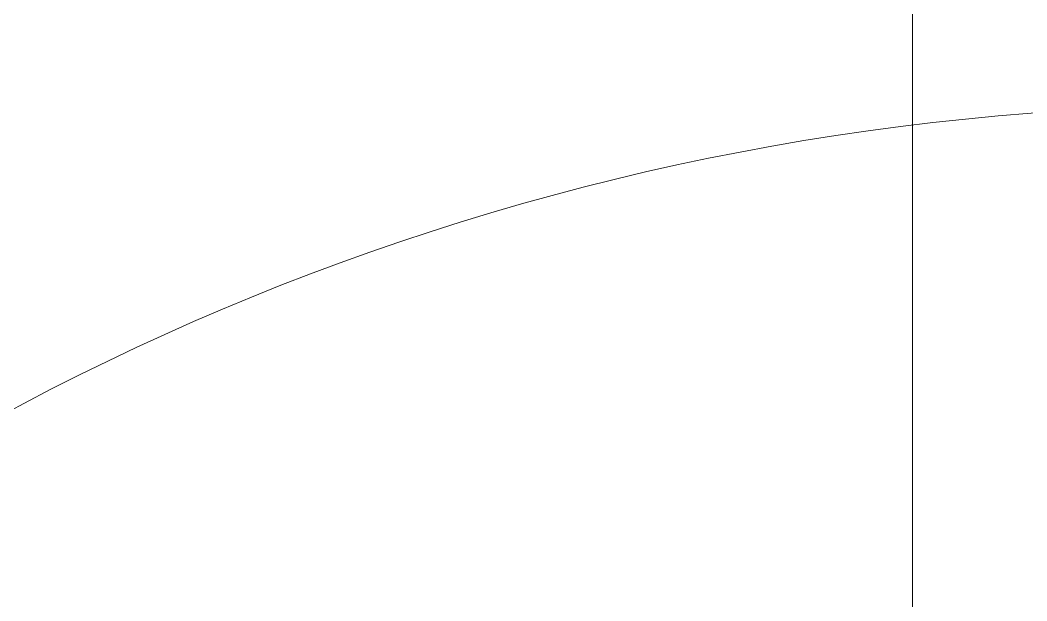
# Model space of a CAD drawing. Header units: inches. Extents: x -0.2 to 48, y -0.6 to 31.4.
# Drawn here: x 34.4139 to 34.5111, y 26.0264 to 26.0825 of the extents above; entities that cross this region are included whole.
import ezdxf

# ---------------------------------------------------------------- set-up
doc = ezdxf.new("R2010")
doc.units = ezdxf.units.IN
doc.header["$MEASUREMENT"] = 0
doc.layers.add('1', color=7, linetype='Continuous', true_color=0xffffff)
doc.layers.add('21', color=7, linetype='Continuous', true_color=0xffffff)

# ---------------------------------------------------------------- blocks, each defined once
blk = doc.blocks.new('08ic1002')
at = {"layer": '1', "color": 80, "linetype": 'Continuous', "lineweight": 18, "extrusion": (0, 0, -1)}
for radius in [0.375, 0.2625]:
    blk.add_circle((0, 0), radius, dxfattribs=at)
blk = doc.blocks.new('08ic1001_am')
at = {"layer": '21', "color": 2, "linetype": 'Continuous', "lineweight": 18}
blk.add_blockref('08ic1002', (0, 0), dxfattribs=at)
blk.add_blockref('08ic1002', (0, 0), dxfattribs=at)
blk.add_blockref('08ic1002', (0, 0), dxfattribs=at)
blk.add_blockref('08ic1002', (0, 0), dxfattribs=at)
blk.add_blockref('08ic1002', (0, 0), dxfattribs=at)
blk.add_blockref('08ic1002', (0, 0), dxfattribs=at)
blk.add_blockref('08ic1002', (0, 0), dxfattribs=at)
blk.add_blockref('08ic1002', (0, 0), dxfattribs=at)
blk = doc.blocks.new('08ic1003_am_MODEL')
at = {"layer": '21', "color": 2, "linetype": 'Continuous', "lineweight": 18, "extrusion": (-1, 0, 0), "rotation": 310}
blk.add_blockref('08ic1001_am', (0, 0, -11.5), dxfattribs=at)
blk = doc.blocks.new('08ic1044_MODEL')
at = {"layer": '1', "color": 80, "linetype": 'Continuous', "lineweight": 18}
blk.add_circle((0, 0), 0.375, dxfattribs=at)
at = {"layer": '1', "color": 80, "linetype": 'Continuous', "lineweight": 18, "extrusion": (0, 0, -1)}
blk.add_circle((0, 0, -0.0625), 0.375, dxfattribs=at)
blk = doc.blocks.new('08ic1043_MODEL')
at = {"layer": '1', "color": 251, "linetype": 'Continuous', "lineweight": 18}
blk.add_circle((0, 0), 0.25, dxfattribs=at)
blk.add_circle((0, 0), 0.25, dxfattribs=at)
at = {"layer": '1', "color": 80, "linetype": 'Continuous', "lineweight": 18}
blk.add_circle((0, 0), 0.25, dxfattribs=at)
at = {"layer": '1', "color": 251, "linetype": 'Continuous', "lineweight": 18, "extrusion": (0, 0, -1)}
blk.add_circle((0, 0, -2), 0.25, dxfattribs=at)
blk.add_circle((0, 0, -2), 0.25, dxfattribs=at)
at = {"layer": '1', "color": 80, "linetype": 'Continuous', "lineweight": 18, "extrusion": (0, 0, -1)}
blk.add_circle((0, 0, -2), 0.25, dxfattribs=at)
blk = doc.blocks.new('08ic1040_am_MODEL')
at = {"layer": '21', "color": 2, "linetype": 'Continuous', "lineweight": 18}
blk.add_blockref('08ic1044_MODEL', (0.375, 2.5, 0.75), dxfattribs=at)
at = {"layer": '21', "color": 251, "linetype": 'Continuous', "lineweight": 18, "extrusion": (0, 0, -1), "rotation": 180}
blk.add_blockref('08ic1043_MODEL', (-0.375, 2.5, -2.8125), dxfattribs=at)

msp = doc.modelspace()

# ---------------------------------------------------------------- block references
at = {"layer": '21', "color": 2, "linetype": 'Continuous', "lineweight": 18, "extrusion": (0, 0.087156, -0.996195)}
msp.add_blockref('08ic1003_am_MODEL', (-46, 25.730673, 4.21361), dxfattribs=at)
at = {"layer": '21', "color": 2, "linetype": 'Continuous', "lineweight": 18, "extrusion": (0, 0, -1), "rotation": 269.977326}
msp.add_blockref('08ic1040_am_MODEL', (-37.030551, 26.200222, 17.587711), dxfattribs=at)

doc.saveas('drawing.dxf')
